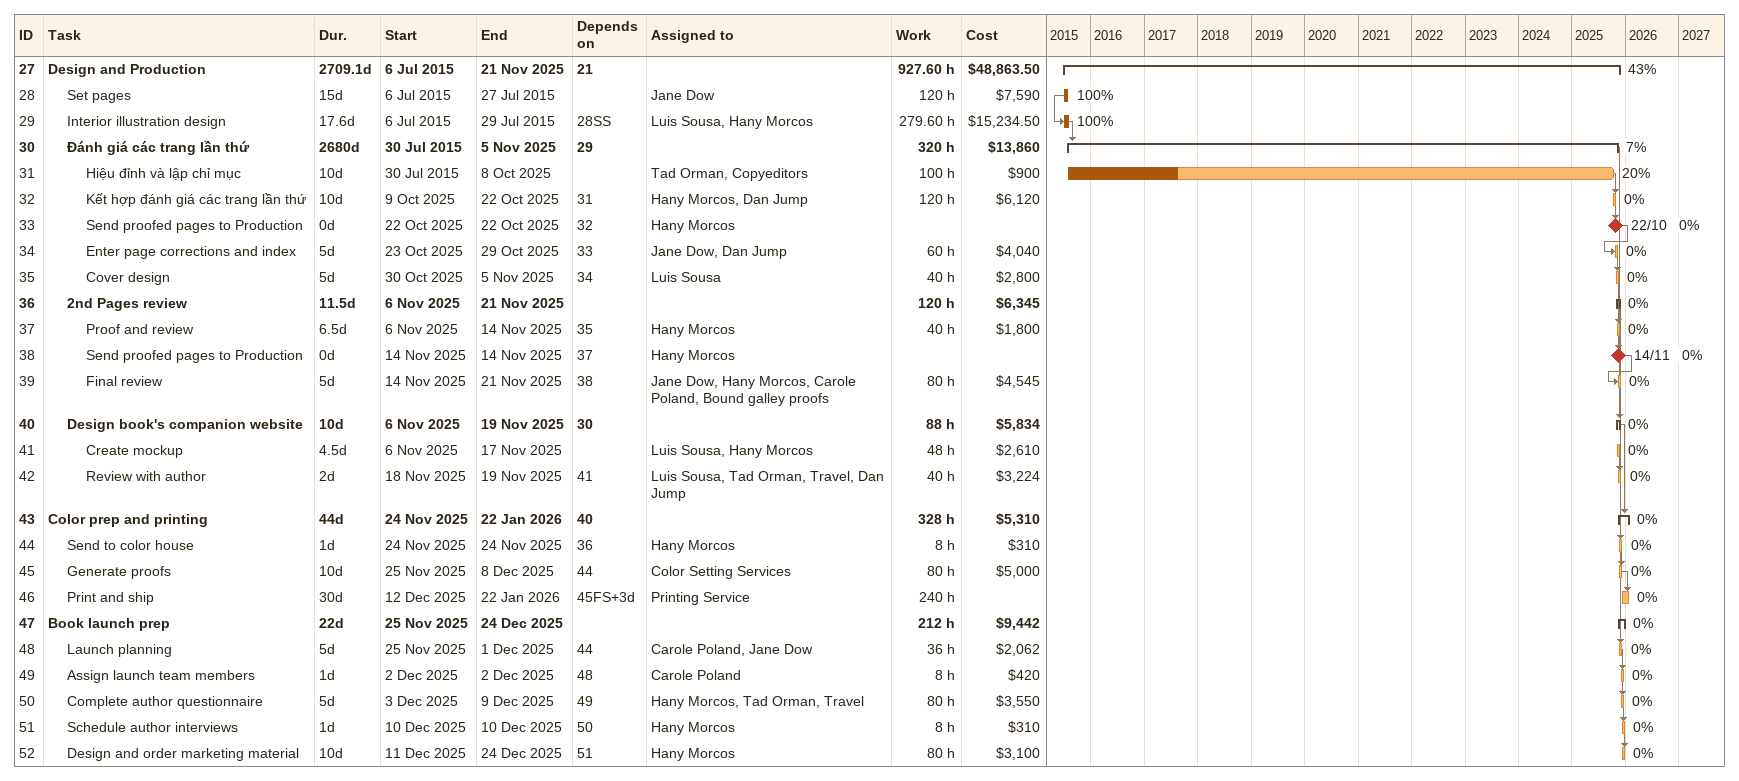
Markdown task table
| ID | Level | Task | Duration | Start | Finish | Predecessors | Resources | % complete | Work (h) | Cost ($) |
|---|---|---|---|---|---|---|---|---|---|---|
| 27 | 1 | **Design and Production** | 2709.1d | 2015-07-06 | 2025-11-21 | 21 |  | 43 | 927.60 | 48863.50 |
| 28 | 2 | Set pages | 15d | 2015-07-06 | 2015-07-27 |  | Jane Dow | 100 | 120 | 7590 |
| 29 | 2 | Interior illustration design | 17.6d | 2015-07-06 | 2015-07-29 | 28SS | Luis Sousa, Hany Morcos | 100 | 279.60 | 15234.50 |
| 30 | 2 | **Đánh giá các trang lần thứ** | 2680d | 2015-07-30 | 2025-11-05 | 29 |  | 7 | 320 | 13860 |
| 31 | 3 | Hiệu đỉnh và lập chỉ mục | 10d | 2015-07-30 | 2025-10-08 |  | Tad Orman, Copyeditors | 20 | 100 | 900 |
| 32 | 3 | Kết hợp đánh giá các trang lần thứ | 10d | 2025-10-09 | 2025-10-22 | 31 | Hany Morcos, Dan Jump | 0 | 120 | 6120 |
| 33 | 3 | Send proofed pages to Production | 0d | 2025-10-22 | 2025-10-22 | 32 | Hany Morcos | 0 |  |  |
| 34 | 3 | Enter page corrections and index | 5d | 2025-10-23 | 2025-10-29 | 33 | Jane Dow, Dan Jump | 0 | 60 | 4040 |
| 35 | 3 | Cover design | 5d | 2025-10-30 | 2025-11-05 | 34 | Luis Sousa | 0 | 40 | 2800 |
| 36 | 2 | **2nd Pages review** | 11.5d | 2025-11-06 | 2025-11-21 |  |  | 0 | 120 | 6345 |
| 37 | 3 | Proof and review | 6.5d | 2025-11-06 | 2025-11-14 | 35 | Hany Morcos | 0 | 40 | 1800 |
| 38 | 3 | Send proofed pages to Production | 0d | 2025-11-14 | 2025-11-14 | 37 | Hany Morcos | 0 |  |  |
| 39 | 3 | Final review | 5d | 2025-11-14 | 2025-11-21 | 38 | Jane Dow, Hany Morcos, Carole Poland, Bound galley proofs | 0 | 80 | 4545 |
| 40 | 2 | **Design book's companion website** | 10d | 2025-11-06 | 2025-11-19 | 30 |  | 0 | 88 | 5834 |
| 41 | 3 | Create mockup | 4.5d | 2025-11-06 | 2025-11-17 |  | Luis Sousa, Hany Morcos | 0 | 48 | 2610 |
| 42 | 3 | Review with author | 2d | 2025-11-18 | 2025-11-19 | 41 | Luis Sousa, Tad Orman, Travel, Dan Jump | 0 | 40 | 3224 |
| 43 | 1 | **Color prep and printing** | 44d | 2025-11-24 | 2026-01-22 | 40 |  | 0 | 328 | 5310 |
| 44 | 2 | Send to color house | 1d | 2025-11-24 | 2025-11-24 | 36 | Hany Morcos | 0 | 8 | 310 |
| 45 | 2 | Generate proofs | 10d | 2025-11-25 | 2025-12-08 | 44 | Color Setting Services | 0 | 80 | 5000 |
| 46 | 2 | Print and ship | 30d | 2025-12-12 | 2026-01-22 | 45FS+3d | Printing Service | 0 | 240 |  |
| 47 | 1 | **Book launch prep** | 22d | 2025-11-25 | 2025-12-24 |  |  | 0 | 212 | 9442 |
| 48 | 2 | Launch planning | 5d | 2025-11-25 | 2025-12-01 | 44 | Carole Poland, Jane Dow | 0 | 36 | 2062 |
| 49 | 2 | Assign launch team members | 1d | 2025-12-02 | 2025-12-02 | 48 | Carole Poland | 0 | 8 | 420 |
| 50 | 2 | Complete author questionnaire | 5d | 2025-12-03 | 2025-12-09 | 49 | Hany Morcos, Tad Orman, Travel | 0 | 80 | 3550 |
| 51 | 2 | Schedule author interviews | 1d | 2025-12-10 | 2025-12-10 | 50 | Hany Morcos | 0 | 8 | 310 |
| 52 | 2 | Design and order marketing material | 10d | 2025-12-11 | 2025-12-24 | 51 | Hany Morcos | 0 | 80 | 3100 |
